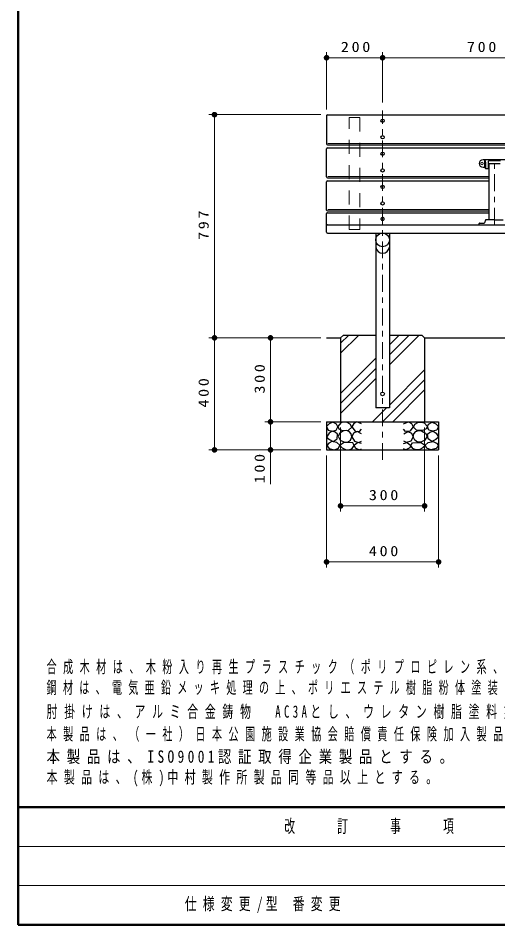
# Model space of a CAD drawing. Units: millimetres on the paper, scale 1:20. Extents: x -365 to 0, y 0 to 257.
# Drawn here: x -365 to -279.4, y 0 to 161.9 of the extents above; entities that cross this region are included whole.
import ezdxf

# ---------------------------------------------------------------- set-up
doc = ezdxf.new("R2010")
doc.units = ezdxf.units.MM
doc.linetypes.add('USER1', pattern=[4.5, 2.5, -2])
doc.linetypes.add('USER2', pattern=[6, 3, -1, 1, -1])
doc.layers.add('LY_1', color=7, linetype='Continuous', lineweight=25)
doc.layers.add('LY_3', color=7, linetype='Continuous', lineweight=13)
doc.styles.add('ＭＳ ゴシック', font='')
doc.styles.get('ＭＳ ゴシック').set_extended_font_data('MS Gothic')

# ---------------------------------------------------------------- blocks, each defined once
blk = doc.blocks.new('filled_dot')
at = {"color": 0, "linetype": 'Continuous', "lineweight": -2, "const_width": 1.25}
blk.add_lwpolyline([(-0.625, 0, 1), (0.625, 0, 1)], format="xyb", close=True, dxfattribs=at)

msp = doc.modelspace()

# ---------------------------------------------------------------- linework, layer by layer
at = {"layer": 'LY_1', "lineweight": 13}
for p, q in [((-309.955, 145.549), (-309.955, 155.799)), ((-299.955, 146.799), (-299.955, 155.799)), ((-309.955, 154.799), (-299.955, 154.799)), ((-299.955, 154.799), (-264.955, 154.799)), ((-310.955, 144.645), (-330.955, 144.645)), ((-329.955, 104.795), (-329.955, 144.645)), ((-309.705, 139.497), (-220.105, 139.497)), ((-309.705, 133.591), (-280.955, 133.591)), ((-309.705, 127.685), (-280.955, 127.685)), ((-307.455, 102.045), (-304.205, 105.295)), ((-307.455, 103.841), (-306.001, 105.295)), ((-298.74, 99.984), (-293.429, 105.295)), ((-298.74, 101.78), (-295.225, 105.295)), ((-298.74, 103.576), (-297.021, 105.295)), ((-310.955, 104.795), (-330.955, 104.795)), ((-329.955, 84.795), (-329.955, 104.795)), ((-319.955, 89.795), (-319.955, 104.795)), ((-307.455, 94.861), (-301.17, 101.146)), ((-307.455, 93.065), (-301.17, 99.35)), ((-298.74, 92.799), (-292.455, 99.084)), ((-307.455, 91.269), (-301.17, 97.554)), ((-299.948, 89.795), (-292.455, 97.288)), ((-298.152, 89.795), (-292.455, 95.492)), ((-301.745, 89.795), (-299.245, 92.295)), ((-310.955, 89.795), (-320.955, 89.795)), ((-319.955, 78.69), (-319.955, 89.795)), ((-307.455, 88.795), (-307.455, 73.795)), ((-292.455, 88.795), (-292.455, 73.795)), ((-310.955, 84.795), (-330.955, 84.795)), ((-309.955, 83.795), (-309.955, 63.795)), ((-289.955, 83.795), (-289.955, 63.795)), ((-292.455, 74.795), (-307.455, 74.795)), ((-289.955, 64.795), (-309.955, 64.795))]:
    msp.add_line(p, q, dxfattribs=at)
at = {"layer": 'LY_1'}
for p, q in [((-309.955, 144.47), (-309.955, 139.426)), ((-309.805, 144.62), (-220.105, 144.62)), ((-309.805, 139.276), (-220.105, 139.276)), ((-309.955, 133.52), (-309.955, 138.565)), ((-309.805, 138.715), (-220.105, 138.715)), ((-277.88, 136.595), (-282.03, 136.595)), ((-281.787, 136.483), (-281.787, 135.346)), ((-281.051, 135.095), (-281.051, 136.337)), ((-278.909, 136.387), (-281.001, 136.387)), ((-282.03, 135.245), (-281.715, 135.245)), ((-281.693, 135.232), (-281.596, 135.048)), ((-281.591, 135.57), (-281.591, 135.153)), ((-281.151, 134.995), (-281.508, 134.995)), ((-280.955, 125.87), (-280.955, 135.919)), ((-280.955, 135.919), (-278.955, 135.919)), ((-309.805, 133.37), (-280.955, 133.37)), ((-309.805, 132.809), (-280.955, 132.809)), ((-309.955, 127.615), (-309.955, 132.659)), ((-309.955, 123.65), (-309.955, 126.982)), ((-309.805, 127.465), (-280.955, 127.465)), ((-309.805, 127.132), (-280.955, 127.132)), ((-309.805, 124.995), (-220.105, 124.995)), ((-282.705, 124.995), (-282.694, 125.2)), ((-282.705, 124.995), (-277.205, 124.995)), ((-282.594, 125.295), (-281.821, 125.295)), ((-281.592, 125.805), (-281.774, 125.327)), ((-279.955, 125.87), (-281.499, 125.87)), ((-279.955, 125.87), (-278.411, 125.87)), ((-309.805, 123.5), (-220.105, 123.5)), ((-301.17, 123.495), (-301.17, 92.295)), ((-298.74, 123.495), (-298.74, 92.295)), ((-306.955, 105.295), (-307.455, 104.795)), ((-306.955, 105.295), (-301.17, 105.295)), ((-298.74, 105.295), (-292.955, 105.295)), ((-292.955, 105.295), (-292.455, 104.795)), ((-309.955, 104.795), (-307.455, 104.795)), ((-307.455, 104.795), (-307.455, 89.795)), ((-292.455, 104.795), (-292.455, 89.795)), ((-292.455, 104.795), (-219.955, 104.795)), ((-298.74, 92.295), (-301.17, 92.295)), ((-309.955, 89.795), (-309.955, 84.795)), ((-309.955, 89.795), (-289.955, 89.795)), ((-289.955, 89.795), (-289.955, 84.795)), ((-309.955, 84.795), (-289.955, 84.795))]:
    msp.add_line(p, q, dxfattribs=at)
at = {"layer": 'LY_1', "linetype": 'USER1', "lineweight": 13}
for p, q in [((-305.905, 124.12), (-305.905, 144.12)), ((-305.905, 144.12), (-304.005, 144.12)), ((-304.005, 144.12), (-304.005, 124.12)), ((-304.005, 124.12), (-305.905, 124.12))]:
    msp.add_line(p, q, dxfattribs=at)
at = {"layer": 'LY_1', "linetype": 'USER2', "lineweight": 13}
for p, q in [((-299.955, 83.024), (-299.955, 145.409)), ((-279.955, 124.995), (-279.955, 136.655))]:
    msp.add_line(p, q, dxfattribs=at)
at = {"layer": 'LY_1'}
for points in [[(-281.787, 136.483), (-281.749, 136.465), (-281.714, 136.442), (-281.684, 136.415), (-281.659, 136.382), (-281.642, 136.345), (-281.63, 136.303), (-281.622, 136.255), (-281.616, 136.199), (-281.611, 136.13), (-281.607, 136.054), (-281.603, 135.974), (-281.6, 135.892), (-281.598, 135.812), (-281.596, 135.736), (-281.594, 135.668), (-281.593, 135.61), (-281.592, 135.564), (-281.591, 135.535), (-281.591, 135.524), (-281.591, 135.535), (-281.591, 135.57)], [(-303.705, 89.46), (-304.56, 89.776), (-305.099, 89.507), (-305.416, 88.905), (-304.83, 88.145), (-304.053, 88.081), (-303.705, 88.477)], [(-296.205, 89.46), (-295.349, 89.776), (-294.811, 89.507), (-294.494, 88.905), (-295.08, 88.145), (-295.856, 88.081), (-296.205, 88.477)], [(-303.721, 87.654), (-304.481, 88.05), (-305.115, 87.796), (-305.416, 87.147), (-304.972, 86.37), (-304.212, 86.133), (-303.721, 86.339)], [(-296.189, 87.654), (-295.429, 88.05), (-294.795, 87.796), (-294.494, 87.147), (-294.938, 86.37), (-295.698, 86.133), (-296.189, 86.339)], [(-303.705, 85.927), (-304.37, 86.133), (-305.02, 85.578), (-304.845, 85.182), (-304.117, 84.818), (-303.705, 84.976)], [(-296.205, 85.927), (-295.54, 86.133), (-294.89, 85.578), (-295.064, 85.182), (-295.793, 84.818), (-296.205, 84.976)]]:
    msp.add_lwpolyline(points, dxfattribs=at)
for points in [[(-299.66, 126.021), (-299.661, 126.042), (-299.664, 126.063), (-299.67, 126.084), (-299.677, 126.104), (-299.687, 126.123), (-299.699, 126.142), (-299.713, 126.16), (-299.729, 126.177), (-299.746, 126.192), (-299.765, 126.207), (-299.785, 126.219), (-299.807, 126.231), (-299.83, 126.241), (-299.854, 126.249), (-299.878, 126.255), (-299.904, 126.26), (-299.929, 126.262), (-299.955, 126.263), (-299.981, 126.262), (-300.006, 126.26), (-300.031, 126.255), (-300.056, 126.249), (-300.08, 126.241), (-300.102, 126.231), (-300.124, 126.219), (-300.145, 126.207), (-300.164, 126.192), (-300.181, 126.177), (-300.197, 126.16), (-300.211, 126.142), (-300.222, 126.123), (-300.232, 126.104), (-300.24, 126.084), (-300.246, 126.063), (-300.249, 126.042), (-300.25, 126.021), (-300.249, 126), (-300.246, 125.979), (-300.24, 125.958), (-300.232, 125.938), (-300.222, 125.918), (-300.211, 125.899), (-300.197, 125.882), (-300.181, 125.865), (-300.164, 125.849), (-300.145, 125.835), (-300.124, 125.822), (-300.102, 125.811), (-300.08, 125.801), (-300.056, 125.793), (-300.031, 125.786), (-300.006, 125.782), (-299.981, 125.779), (-299.955, 125.778), (-299.929, 125.779), (-299.904, 125.782), (-299.878, 125.786), (-299.854, 125.793), (-299.83, 125.801), (-299.807, 125.811), (-299.785, 125.822), (-299.765, 125.835), (-299.746, 125.849), (-299.729, 125.865), (-299.713, 125.882), (-299.699, 125.899), (-299.687, 125.918), (-299.677, 125.938), (-299.67, 125.958), (-299.664, 125.979), (-299.661, 126)], [(-308.832, 89.765), (-309.466, 89.464), (-309.941, 88.988), (-309.64, 88.291), (-308.912, 88.149), (-308.215, 88.307), (-307.961, 88.893), (-308.151, 89.4)], [(-306.861, 89.769), (-307.388, 89.634), (-307.969, 88.999), (-307.74, 88.58), (-307.282, 88.343), (-306.767, 88.269), (-306.023, 88.337), (-305.456, 88.877), (-305.739, 89.377), (-306.273, 89.688)], [(-293.049, 89.769), (-292.521, 89.634), (-291.94, 88.999), (-292.17, 88.58), (-292.627, 88.343), (-293.143, 88.269), (-293.886, 88.337), (-294.454, 88.877), (-294.17, 89.377), (-293.637, 89.688)], [(-291.077, 89.765), (-290.444, 89.464), (-289.968, 88.988), (-290.269, 88.291), (-290.998, 88.149), (-291.695, 88.307), (-291.949, 88.893), (-291.759, 89.4)], [(-308.959, 88.117), (-309.498, 87.769), (-309.941, 87.087), (-309.434, 86.628), (-308.769, 86.311), (-308.072, 86.755), (-307.993, 87.594), (-308.401, 87.957)], [(-307.496, 86.553), (-306.875, 86.208), (-306.199, 86.161), (-305.686, 86.522), (-305.442, 87.12), (-305.554, 87.658), (-305.902, 88.066), (-306.368, 88.231), (-306.902, 88.175), (-307.592, 87.806), (-307.888, 87.229)], [(-292.413, 86.553), (-293.035, 86.208), (-293.711, 86.161), (-294.224, 86.522), (-294.468, 87.12), (-294.356, 87.658), (-294.008, 88.066), (-293.542, 88.231), (-293.008, 88.175), (-292.318, 87.806), (-292.021, 87.229)], [(-290.951, 88.117), (-290.412, 87.769), (-289.968, 87.087), (-290.475, 86.628), (-291.141, 86.311), (-291.838, 86.755), (-291.917, 87.594), (-291.509, 87.957)], [(-309, 86.32), (-309.569, 86.001), (-309.907, 85.579), (-309.503, 85.013), (-308.561, 84.81), (-307.845, 85.129), (-307.572, 85.634), (-308.111, 86.089)], [(-306.145, 86.113), (-306.929, 86.073), (-307.591, 85.6), (-307.158, 85.14), (-306.469, 84.829), (-305.904, 84.821), (-305.361, 85.046), (-305.023, 85.573), (-305.28, 86.059)], [(-293.765, 86.113), (-292.981, 86.073), (-292.319, 85.6), (-292.751, 85.14), (-293.44, 84.829), (-294.006, 84.821), (-294.549, 85.046), (-294.887, 85.573), (-294.63, 86.059)], [(-290.91, 86.32), (-290.341, 86.001), (-290.003, 85.579), (-290.406, 85.013), (-291.349, 84.81), (-292.065, 85.129), (-292.338, 85.634), (-291.799, 86.089)]]:
    msp.add_lwpolyline(points, close=True, dxfattribs=at)
for centre, radius in [((-299.95, 143.557), 0.295), ((-299.955, 140.604), 0.295), ((-299.955, 137.651), 0.295), ((-299.955, 134.698), 0.295), ((-299.955, 131.745), 0.295), ((-299.955, 128.793), 0.295), ((-299.955, 122.28), 1.215), ((-299.955, 94.795), 0.325)]:
    msp.add_circle(centre, radius, dxfattribs=at)
at = {"layer": 'LY_1', "lineweight": 13}
msp.add_circle((-282.205, 135.92), 0.225, dxfattribs=at)
at = {"layer": 'LY_1'}
for centre, radius, start, end in [((-309.805, 144.47), 0.15, 90, 180), ((-309.805, 139.426), 0.15, 180, 270), ((-309.805, 138.565), 0.15, 90, 180), ((-282.03, 135.92), 0.675, 90, 270), ((-281.001, 136.337), 0.05, 90, 180.00001), ((-281.715, 135.22), 0.025, 27.86749, 90), ((-281.508, 135.095), 0.1, 207.86749, 270), ((-281.151, 135.095), 0.1, 270, 0), ((-309.805, 133.52), 0.15, 180, 270), ((-309.805, 132.659), 0.15, 90, 180), ((-309.805, 127.615), 0.15, 180, 270), ((-309.805, 126.982), 0.15, 90, 180), ((-309.805, 124.845), 0.15, 90, 180), ((-282.594, 125.195), 0.1, 90, 177), ((-281.821, 125.345), 0.05, 270, 339.20314), ((-281.499, 125.77), 0.1, 90, 159.20314), ((-309.805, 123.65), 0.15, 180, 270), ((-299.955, 121.114), 1.222, 186.16716, 353.83282)]:
    msp.add_arc(centre, radius, start, end, dxfattribs=at)
at = {"layer": 'LY_3', "lineweight": 50}
for p, q in [((-365, 257), (-365, 0)), ((-365, 21), (0, 21)), ((-365, 0), (0, 0))]:
    msp.add_line(p, q, dxfattribs=at)
at = {"layer": 'LY_3'}
for p, q in [((-365, 14), (-238.5, 14)), ((-365, 7), (-238.5, 7))]:
    msp.add_line(p, q, dxfattribs=at)

# ---------------------------------------------------------------- block references
at = {"layer": 'LY_1', "lineweight": 13, "xscale": 0.4, "yscale": 0.4}
for p in [(-309.955, 154.799), (-307.455, 74.795), (-309.955, 64.795)]:
    msp.add_blockref('filled_dot', p, dxfattribs=at)
for p, rotation in [((-299.955, 154.799), 180), ((-329.955, 144.645), 270), ((-329.955, 104.795), 270), ((-319.955, 104.795), 270), ((-319.955, 89.795), 270), ((-329.955, 84.795), 90), ((-319.955, 84.795), 90), ((-292.455, 74.795), 180), ((-289.955, 64.795), 180)]:
    msp.add_blockref('filled_dot', p, dxfattribs=dict(at, rotation=rotation))

# ---------------------------------------------------------------- texts
at = {"layer": 'LY_1', "style": 'ＭＳ ゴシック'}
for s, insert, char_height, attachment_point in [('\\T1.33;\\W1.15;200', (-304.538, 155.799), 1.833, 8), ('\\T1.33;\\W1.15;700', (-282.038, 155.799), 1.833, 8), ('\\T1.33;\\W1.15;300', (-299.538, 75.795), 1.833, 8), ('\\T1.33;\\W1.15;400', (-299.538, 65.795), 1.833, 8), ('\\T1.64;\\W0.6;合成木材は、木粉入り再生プラスチック（ポリプロピレン系、色：サンディーブラウン）とし、「再生有機系建材認定基準」適合品とする。', (-359.922, 44.696), 2.199, 7), ('\\T1.62;\\W0.6;鋼材は、電気亜鉛メッキ処理の上、ポリエステル樹脂粉体塗装(ダークグレー）仕上げとする。', (-359.922, 40.696), 2.199, 7), ('\\T1.61;\\W0.65;肘掛けは、アルミ合金鋳物\u3000AC3Aとし、ウレタン樹脂塗料塗装（ダークグレー）仕上げとする。', (-359.922, 36.696), 2.199, 7), ('\\T1.64;\\W0.6;本製品は、（一社）日本公園施設業協会賠償責任保険加入製品とする。', (-359.922, 32.696), 2.199, 7), ('\\T1.5;\\W0.8;本製品は、ISO9001認証取得企業製品とする。', (-359.922, 28.696), 2.199, 7), ('\\T1.58;\\W0.65;本製品は、(株)中村製作所製品同等品以上とする。', (-359.922, 24.696), 2.199, 7), ('\\T1.53;\\W0.7;仕様変更/型\\~番変更', (-335.25, 3.5), 2.199, 4)]:
    msp.add_mtext(s, dxfattribs=dict(at, insert=insert, char_height=char_height, attachment_point=attachment_point))
at = {"layer": 'LY_1', "char_height": 1.833, "attachment_point": 8, "rotation": 90, "style": 'ＭＳ ゴシック'}
for s, insert in [('\\T1.33;\\W1.15;797', (-330.955, 125.136)), ('\\T1.33;\\W1.15;300', (-320.955, 97.711)), ('\\T1.33;\\W1.15;400', (-330.955, 95.211)), ('\\T1.33;\\W1.15;100', (-320.955, 81.69))]:
    msp.add_mtext(s, dxfattribs=dict(at, insert=insert))
at = {"layer": 'LY_3', "insert": (-301.75, 17.5), "char_height": 2.346, "attachment_point": 5, "style": 'ＭＳ ゴシック'}
msp.add_mtext('\\T1.64;\\W0.6;改\u3000\u3000訂\u3000\u3000事\u3000\u3000項', dxfattribs=at)

doc.saveas('drawing.dxf')
